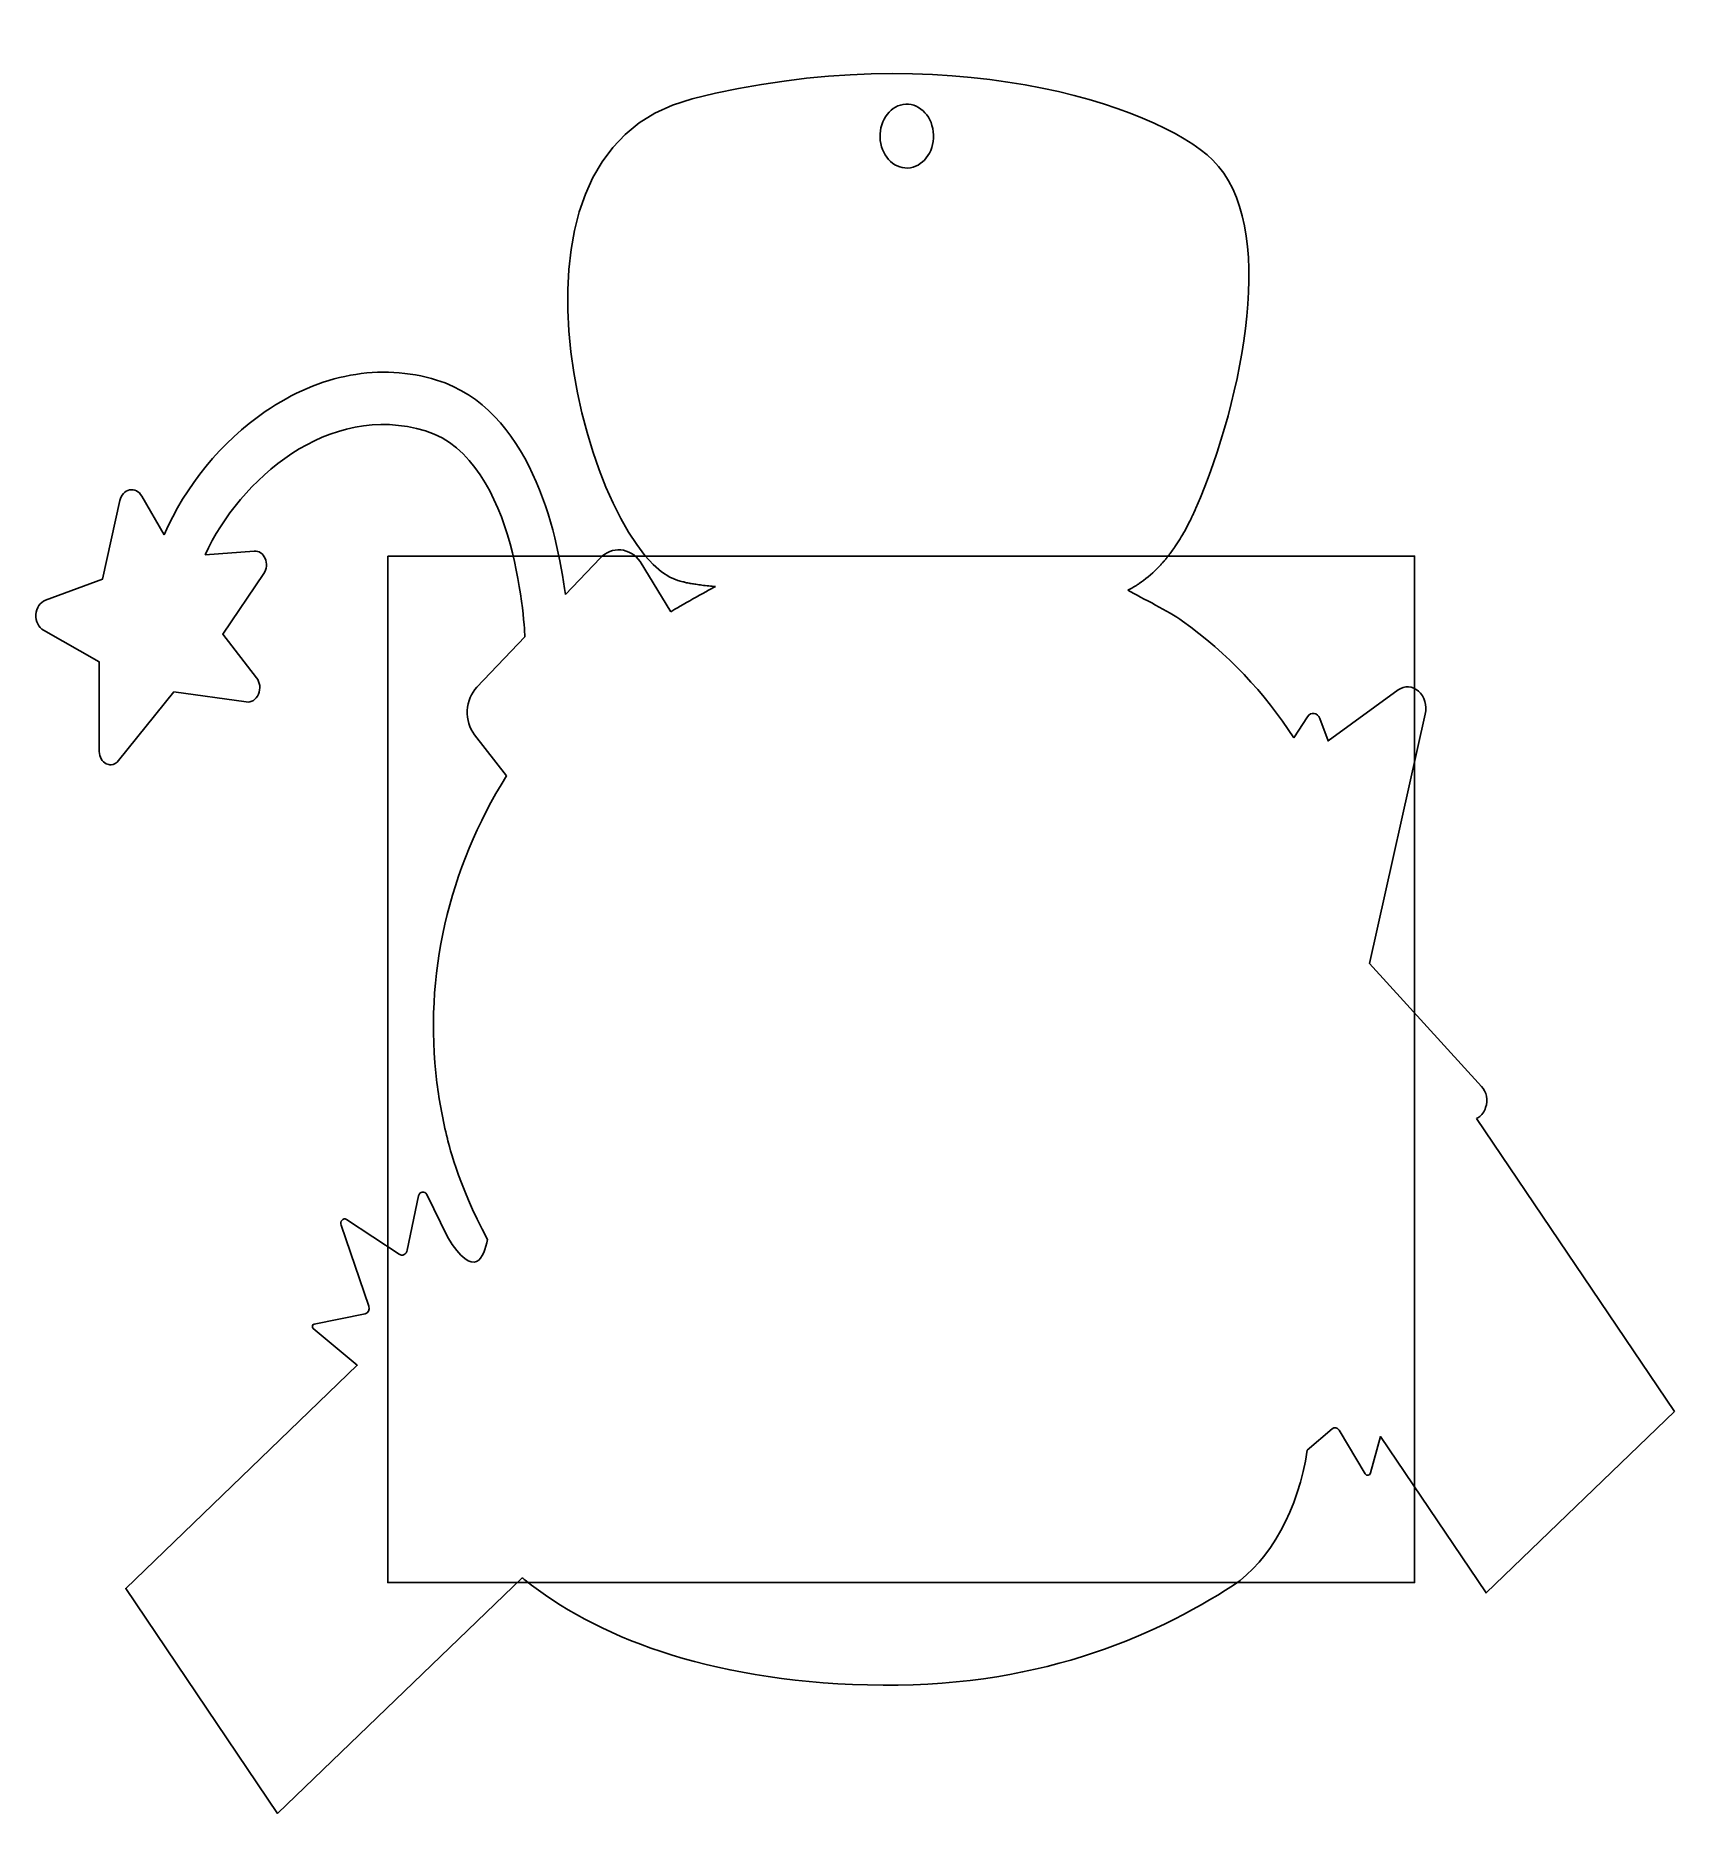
# Model space of a CAD drawing. Header units: millimetres. Extents: x 0 to 160, y 0 to 173.
import ezdxf

# ---------------------------------------------------------------- set-up
doc = ezdxf.new("R2010")
doc.units = ezdxf.units.MM
doc.layers.get('0').update_dxf_attribs({"linetype": 'CONTINUOUS'})
doc.layers.add('[fixed]_BG', color=7, linetype='CONTINUOUS')

msp = doc.modelspace()

# ---------------------------------------------------------------- linework, layer by layer
at = {"color": 7}
msp.add_lwpolyline([(87.590722, 163.808416)], close=True, dxfattribs=at)
for points in [[(1.107681, 118.484341), (6.661039, 120.540136), (8.352716, 128.191548)], [(10.484018, 128.637179), (12.664561, 124.853516)], [(16.663387, 122.919652), (21.435959, 123.27699)], [(51.73842, 119.035075), (55.139352, 122.591726)], [(59.008052, 122.255405), (62.001023, 117.370276)], [(22.382032, 121.090869), (18.372645, 115.192571), (21.664553, 110.925432)], [(63.566091, 120.195398), (63.548506, 120.195398)], [(6.344501, 103.761705), (6.333961, 112.48515), (0.928332, 115.554117)], [(43.11825, 110.02157), (47.792357, 114.931919)], [(20.662219, 108.571161), (13.617657, 109.554901), (8.22961, 102.857822)], [(125.219098, 106.952577), (126.013947, 104.779082), (132.854516, 109.73988)], [(135.481707, 107.389818), (130.065542, 83.098688), (140.968242, 71.125506)], [(122.676314, 105.077579), (124.005729, 107.133348)], [(45.998676, 101.369589), (42.900199, 105.367664)], [(140.475855, 67.989261), (159.752524, 39.460446)], [(36.341009, 55.179472), (37.445329, 60.447159)], [(38.233133, 60.581694), (40.244868, 56.478517)], [(32.591872, 49.697348), (29.89082, 57.601021)], [(30.414849, 58.155937), (35.549684, 54.767457)], [(27.260115, 47.969488), (32.243693, 48.953245)], [(47.535609, 23.26216), (23.707934, 0.295351), (8.915432, 22.219559), (31.469953, 43.958814), (27.179209, 47.536481)], [(159.752524, 39.460446), (141.407863, 21.778128), (131.138216, 37.009469), (130.16752, 33.486458)], [(126.421912, 37.770406), (123.984634, 35.676787)], [(129.62943, 33.389773), (127.090149, 37.64008)]]:
    msp.add_lwpolyline(points, dxfattribs=at)
for points in [[(64.072539, 167.327248), (88.540312, 173.49461), (109.223785, 166.780698), (114.794703, 161.357464)], [(62.690355, 120.401393), (54.37617, 122.650587), (42.745448, 161.950225), (64.072539, 167.327248)], [(82.385569, 163.589821), (82.332807, 165.30509), (83.458251, 166.747082), (84.89319, 166.810126)], [(84.89319, 166.810126), (86.331629, 166.868991), (87.537956, 165.527893), (87.590722, 163.808416)], [(85.07958, 160.588111), (83.641138, 160.525041), (82.434811, 161.870348), (82.385569, 163.589821)], [(87.590722, 163.808416), (87.639964, 162.088964), (86.518041, 160.646972), (85.07958, 160.588111)], [(114.794703, 161.357464), (121.164008, 155.160669), (117.829874, 138.28132), (113.152271, 127.46846)], [(22.512161, 136.868756), (27.826345, 140.522093), (33.752479, 141.610935), (39.196809, 139.937723)], [(39.196809, 139.937723), (48.21088, 137.167229), (50.925997, 125.320163), (51.73842, 119.035075)], [(12.664561, 124.853516), (14.700897, 129.604111), (18.228459, 133.925907), (22.512161, 136.868756)], [(38.127627, 134.972712), (28.666911, 137.88192), (20.008057, 130.213701), (16.663387, 122.919652)], [(47.792357, 114.931919), (47.78884, 115.104273), (47.173362, 132.193831), (38.127627, 134.972712)], [(8.352716, 128.191548), (8.472283, 128.729681), (8.841582, 129.137463), (9.298789, 129.22994)], [(9.298789, 129.22994), (9.759516, 129.326651), (10.220243, 129.091223), (10.484018, 128.637179)], [(112.75837, 126.602396), (112.695068, 126.463679), (112.628241, 126.329149), (112.557898, 126.194614)], [(112.828714, 126.749556), (112.804095, 126.699107), (112.782993, 126.648662), (112.75837, 126.602396)], [(112.986983, 127.094294), (112.93422, 126.976567), (112.881455, 126.863074), (112.828714, 126.749556)], [(113.152271, 127.46846), (113.09601, 127.342317), (113.043244, 127.216199), (112.986983, 127.094294)], [(112.557898, 126.194614), (112.248402, 125.564004), (111.928362, 124.988046), (111.601285, 124.458333)], [(21.435959, 123.27699), (21.882604, 123.310622), (22.301127, 123.028937), (22.50512, 122.553902)], [(55.139352, 122.591726), (55.691525, 123.167684), (56.398445, 123.453556), (57.133506, 123.390508)], [(57.133506, 123.390508), (57.865027, 123.327439), (58.533264, 122.923835), (59.008052, 122.255405)], [(110.700936, 123.125652), (110.627072, 123.024758), (110.549709, 122.923839), (110.472324, 122.827154)], [(111.063176, 123.634327), (110.943609, 123.457765), (110.820503, 123.289614), (110.700936, 123.125652)], [(111.108897, 123.701605), (111.094829, 123.676381), (111.080761, 123.655364), (111.063176, 123.634327)], [(111.601285, 124.458333), (111.439495, 124.193477), (111.274207, 123.941241), (111.108897, 123.701605)], [(22.50512, 122.553902), (22.712634, 122.083021), (22.663389, 121.507068), (22.382032, 121.090869)], [(109.399639, 121.59957), (108.798225, 120.985767), (108.200331, 120.498104), (107.623558, 120.111338)], [(109.607131, 121.813982), (109.536809, 121.742496), (109.469986, 121.671031), (109.399639, 121.59957)], [(109.828702, 122.057801), (109.75486, 121.973741), (109.680995, 121.893863), (109.607131, 121.813982)], [(110.043257, 122.301645), (109.972914, 122.21756), (109.899049, 122.137682), (109.828702, 122.057801)], [(110.257791, 122.558089), (110.187447, 122.469821), (110.113583, 122.385735), (110.043257, 122.301645)], [(110.472324, 122.827154), (110.39846, 122.734677), (110.328138, 122.646383), (110.257791, 122.558089)], [(62.001023, 117.370276), (62.911937, 117.925217), (65.405475, 119.31676), (66.37265, 119.82544)], [(63.165143, 120.283692), (63.003375, 120.321528), (62.845106, 120.359361), (62.690355, 120.401393)], [(63.548506, 120.195398), (63.418377, 120.224826), (63.291751, 120.254259), (63.165143, 120.283692)], [(64.005716, 120.111338), (63.85801, 120.136562), (63.710278, 120.165965), (63.566091, 120.195398)], [(64.445341, 120.039852), (64.297635, 120.060872), (64.149903, 120.086092), (64.005716, 120.111338)], [(65.039714, 119.955766), (64.839242, 119.976786), (64.638773, 120.00624), (64.445341, 120.039852)], [(66.37265, 119.82544), (65.918964, 119.859072), (65.475819, 119.901134), (65.039714, 119.955766)], [(107.3035, 119.901134), (107.036204, 119.732963), (106.76893, 119.585829), (106.512175, 119.459686)], [(107.623558, 120.111338), (107.514531, 120.035643), (107.409003, 119.964178), (107.3035, 119.901134)], [(0.179211, 117.092794), (0.221415, 117.744446), (0.583652, 118.290971), (1.107681, 118.484341)], [(106.512175, 119.459686), (107.954159, 118.660929), (110.482882, 117.416512), (111.836916, 116.449584)], [(0.928332, 115.554117), (0.435945, 115.835782), (0.140506, 116.441172), (0.179211, 117.092794)], [(111.836916, 116.449584), (116.215585, 113.321756), (119.862714, 109.470811), (122.676314, 105.077579)], [(21.664553, 110.925432), (21.998672, 110.496608), (22.072536, 109.853398), (21.850965, 109.332098)], [(21.850965, 109.332098), (21.625874, 108.806589), (21.147565, 108.499675), (20.662219, 108.571161)], [(42.189758, 107.747155), (42.231984, 108.630001), (42.562582, 109.4372), (43.11825, 110.02157)], [(132.854516, 109.73988), (133.473511, 110.193928), (134.250754, 110.147687), (134.83107, 109.626387)], [(134.83107, 109.626387), (135.411382, 109.105061), (135.668116, 108.230632), (135.481707, 107.389818)], [(42.900199, 105.367664), (42.400793, 106.019291), (42.147558, 106.864313), (42.189758, 107.747155)], [(124.005729, 107.133348), (124.332828, 107.646257), (125.001047, 107.545364), (125.219098, 106.952577)], [(7.03032, 102.550933), (6.611797, 102.748512), (6.344501, 103.223576), (6.344501, 103.761705)], [(7.508628, 102.454248), (7.35036, 102.44584), (7.185072, 102.475268), (7.03032, 102.550933)], [(8.22961, 102.857822), (8.032658, 102.613977), (7.775924, 102.475264), (7.508628, 102.454248)], [(39.231972, 71.474452), (37.94124, 81.887916), (40.343333, 92.288781), (45.998676, 101.369589)], [(40.255408, 66.034385), (39.805243, 67.804282), (39.460584, 69.620444), (39.231972, 71.474452)], [(140.968242, 71.125506), (141.450071, 70.595789), (141.604819, 69.784407), (141.365663, 69.052903)], [(140.697426, 68.119587), (140.627082, 68.069138), (140.553239, 68.02711), (140.475855, 67.989261)], [(141.365663, 69.052903), (141.232017, 68.649304), (140.99636, 68.325582), (140.697426, 68.119587)], [(44.152251, 56.201061), (41.212043, 61.666352), (40.255408, 66.034385), (40.255408, 66.034385)], [(37.445329, 60.447159), (37.536774, 60.892791), (38.039702, 60.981085), (38.233133, 60.581694)], [(29.89082, 57.601021), (29.760691, 57.987787), (30.108874, 58.357749), (30.414849, 58.155937)], [(40.244868, 56.478517), (42.921301, 52.064244), (43.846272, 54.55307), (44.152251, 56.201061)], [(35.549684, 54.767457), (35.862679, 54.561461), (36.253084, 54.763252), (36.341009, 55.179472)], [(32.243693, 48.953245), (32.532091, 49.012081), (32.700899, 49.373652), (32.591872, 49.697348)], [(27.179209, 47.536481), (27.031503, 47.658391), (27.080744, 47.935847), (27.260115, 47.969488)], [(127.090149, 37.64008), (126.935401, 37.896524), (126.636463, 37.955385), (126.421912, 37.770406)], [(123.984634, 35.676787), (123.182769, 30.051742), (120.333988, 24.830291), (116.799407, 22.53486)], [(130.16752, 33.486458), (130.090157, 33.200586), (129.773616, 33.145929), (129.62943, 33.389773)], [(47.809946, 23.030941), (47.7185, 23.10661), (47.627055, 23.182283), (47.535609, 23.26216)], [(81.179242, 12.810846), (65.352742, 13.231253), (54.523884, 17.653943), (47.809946, 23.030941)], [(116.799407, 22.53486), (108.865055, 17.384875), (97.392605, 12.37784), (81.179242, 12.810846)]]:
    msp.add_open_spline(points, degree=3, dxfattribs=at)
at = {"layer": '[fixed]_BG', "color": 7}
msp.add_lwpolyline([(34.4442, 122.78174), (134.4442, 122.78174), (134.4442, 22.78174), (34.4442, 22.78174)], close=True, dxfattribs=at)

doc.saveas('drawing.dxf')
